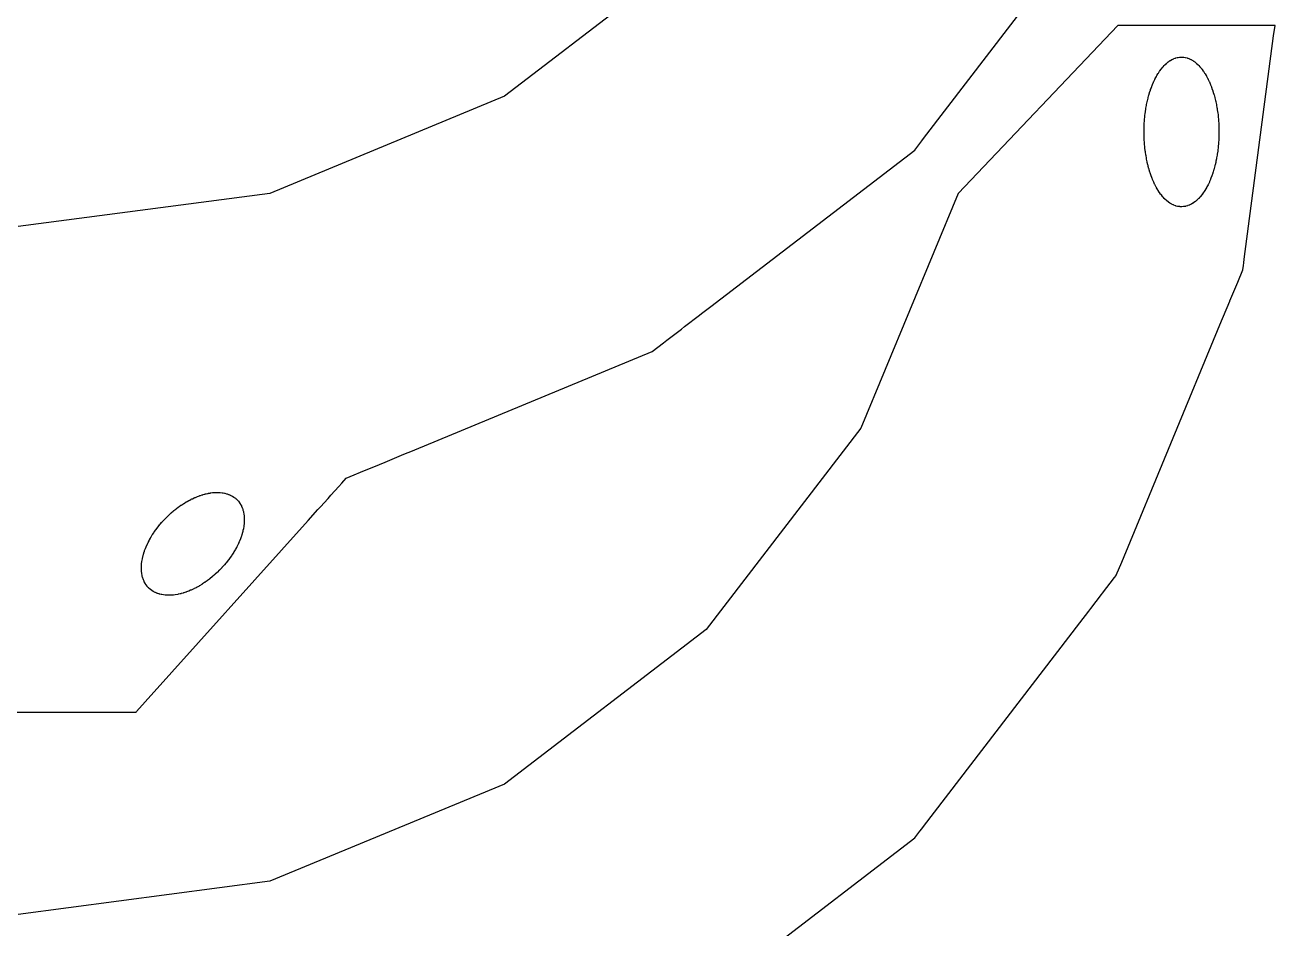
# Model space of a CAD drawing. Header units: metres. Extents: x 1 to 389, y 5 to 245.
# Drawn here: x 65.3 to 128.9, y 29 to 75 of the extents above; entities that cross this region are included whole.
import ezdxf

# ---------------------------------------------------------------- set-up
doc = ezdxf.new("R2010")
doc.units = ezdxf.units.M

msp = doc.modelspace()

# ---------------------------------------------------------------- linework, layer by layer
for p, q in [((111.054, 69.2157), (119.007, 79.58)), ((100.001, 79.2393), (89.7487, 71.3714)), ((120.937, 74.9653), (112.813, 66.4294)), ((128.937, 74.9653), (120.937, 74.9653)), ((127.372, 63.0889), (128.868, 74.4451)), ((128.868, 74.4451), (128.937, 74.9653)), ((123.499, 73.1173), (123.512, 73.1263)), ((123.512, 73.1263), (123.578, 73.1729)), ((123.578, 73.1729), (123.587, 73.1787)), ((123.587, 73.1787), (123.593, 73.1833)), ((123.593, 73.1833), (123.599, 73.1865)), ((123.599, 73.1865), (123.607, 73.1909)), ((123.607, 73.1909), (123.62, 73.199)), ((123.62, 73.199), (123.689, 73.2393)), ((123.689, 73.2393), (123.702, 73.2461)), ((123.702, 73.2461), (123.77, 73.2787)), ((123.77, 73.2787), (123.779, 73.2822)), ((123.779, 73.2822), (123.785, 73.2854)), ((123.785, 73.2854), (123.799, 73.2907)), ((123.799, 73.2907), (123.868, 73.3171)), ((123.868, 73.3171), (123.877, 73.3203)), ((123.877, 73.3203), (123.883, 73.3233)), ((123.883, 73.3233), (123.897, 73.3269)), ((123.897, 73.3269), (123.966, 73.344)), ((123.966, 73.344), (123.975, 73.3463)), ((123.975, 73.3463), (123.981, 73.3493)), ((123.981, 73.3493), (123.989, 73.3493)), ((123.989, 73.3493), (123.997, 73.3507)), ((123.997, 73.3507), (124.011, 73.3525)), ((124.011, 73.3525), (124.081, 73.3633)), ((124.081, 73.3633), (124.166, 73.3689)), ((124.166, 73.3689), (124.175, 73.3694)), ((124.175, 73.3694), (124.187, 73.3694)), ((124.187, 73.3694), (124.195, 73.3689)), ((124.195, 73.3689), (124.281, 73.3633)), ((124.281, 73.3633), (124.295, 73.3616)), ((124.295, 73.3616), (124.364, 73.3507)), ((124.364, 73.3507), (124.372, 73.3493)), ((124.372, 73.3493), (124.381, 73.3493)), ((124.381, 73.3493), (124.464, 73.3251)), ((124.464, 73.3251), (124.473, 73.3233)), ((124.473, 73.3233), (124.479, 73.3233)), ((124.479, 73.3233), (124.493, 73.318)), ((124.493, 73.318), (124.562, 73.2916)), ((124.562, 73.2916), (124.571, 73.2885)), ((124.571, 73.2885), (124.577, 73.2854)), ((124.577, 73.2854), (124.591, 73.2791)), ((124.591, 73.2791), (124.66, 73.2465)), ((124.66, 73.2465), (124.668, 73.2425)), ((124.668, 73.2425), (124.673, 73.2393)), ((124.673, 73.2393), (124.687, 73.2313)), ((124.687, 73.2313), (124.755, 73.1909)), ((124.755, 73.1909), (124.763, 73.1865)), ((124.763, 73.1865), (124.769, 73.1833)), ((124.769, 73.1833), (124.775, 73.1787)), ((124.775, 73.1787), (124.783, 73.1729)), ((124.783, 73.1729), (124.796, 73.1639)), ((124.796, 73.1639), (124.863, 73.1173)), ((122.928, 72.4278), (122.983, 72.5193)), ((122.983, 72.5193), (122.987, 72.5271)), ((122.987, 72.5271), (122.994, 72.5374)), ((122.994, 72.5374), (123, 72.5464)), ((123, 72.5464), (123.005, 72.5544)), ((123.005, 72.5544), (123.061, 72.6413)), ((123.061, 72.6413), (123.067, 72.6491)), ((123.067, 72.6491), (123.074, 72.6585)), ((123.074, 72.6585), (123.085, 72.6747)), ((123.085, 72.6747), (123.143, 72.7553)), ((123.143, 72.7553), (123.155, 72.7701)), ((123.155, 72.7701), (123.215, 72.8431)), ((123.215, 72.8431), (123.223, 72.8516)), ((123.223, 72.8516), (123.229, 72.8593)), ((123.229, 72.8593), (123.241, 72.8723)), ((123.241, 72.8723), (123.303, 72.9391)), ((123.303, 72.9391), (123.311, 72.9471)), ((123.311, 72.9471), (123.329, 72.9659)), ((123.329, 72.9659), (123.393, 73.0264)), ((123.393, 73.0264), (123.4, 73.0331)), ((123.4, 73.0331), (123.405, 73.0394)), ((123.405, 73.0394), (123.413, 73.0456)), ((123.413, 73.0456), (123.421, 73.0523)), ((123.421, 73.0523), (123.434, 73.063)), ((123.434, 73.063), (123.499, 73.1173)), ((124.863, 73.1173), (124.876, 73.1066)), ((124.876, 73.1066), (124.949, 73.0456)), ((124.949, 73.0456), (124.957, 73.0394)), ((124.957, 73.0394), (124.969, 73.0273)), ((124.969, 73.0273), (125.033, 72.9667)), ((125.033, 72.9667), (125.04, 72.9596)), ((125.04, 72.9596), (125.045, 72.9534)), ((125.045, 72.9534), (125.051, 72.9471)), ((125.051, 72.9471), (125.058, 72.9391)), ((125.058, 72.9391), (125.12, 72.8723)), ((125.12, 72.8723), (125.133, 72.8593)), ((125.133, 72.8593), (125.195, 72.7849)), ((125.195, 72.7849), (125.207, 72.7701)), ((125.207, 72.7701), (125.214, 72.7616)), ((125.214, 72.7616), (125.219, 72.7553)), ((125.219, 72.7553), (125.223, 72.7476)), ((125.223, 72.7476), (125.23, 72.7382)), ((125.23, 72.7382), (125.289, 72.6575)), ((125.289, 72.6575), (125.301, 72.6413)), ((125.301, 72.6413), (125.358, 72.5544)), ((125.358, 72.5544), (125.369, 72.5374)), ((125.369, 72.5374), (125.376, 72.5271)), ((125.376, 72.5271), (125.379, 72.5193)), ((125.379, 72.5193), (125.433, 72.4278)), ((122.648, 71.8213), (122.693, 71.933)), ((122.693, 71.933), (122.698, 71.9465)), ((122.698, 71.9465), (122.701, 71.9574)), ((122.701, 71.9574), (122.71, 71.9789)), ((122.71, 71.9789), (122.756, 72.0859)), ((122.756, 72.0859), (122.762, 72.0985)), ((122.762, 72.0985), (122.765, 72.1093)), ((122.765, 72.1093), (122.775, 72.1295)), ((122.775, 72.1295), (122.823, 72.2319)), ((122.823, 72.2319), (122.828, 72.244)), ((122.828, 72.244), (122.833, 72.2533)), ((122.833, 72.2533), (122.843, 72.2731)), ((122.843, 72.2731), (122.902, 72.3816)), ((122.902, 72.3816), (122.907, 72.3893)), ((122.907, 72.3893), (122.911, 72.3987)), ((122.911, 72.3987), (122.928, 72.4278)), ((125.433, 72.4278), (125.444, 72.4094)), ((125.444, 72.4094), (125.45, 72.3987)), ((125.45, 72.3987), (125.455, 72.3893)), ((125.455, 72.3893), (125.508, 72.2931)), ((125.508, 72.2931), (125.518, 72.2739)), ((125.518, 72.2739), (125.524, 72.2627)), ((125.524, 72.2627), (125.533, 72.244)), ((125.533, 72.244), (125.539, 72.2319)), ((125.539, 72.2319), (125.587, 72.1295)), ((125.587, 72.1295), (125.597, 72.1093)), ((125.597, 72.1093), (125.642, 72.0007)), ((125.642, 72.0007), (125.651, 71.9792)), ((125.651, 71.9792), (125.656, 71.9667)), ((125.656, 71.9667), (125.661, 71.9574)), ((125.661, 71.9574), (125.704, 71.8441)), ((89.7487, 71.3714), (77.8107, 66.4274)), ((122.447, 71.1349), (122.481, 71.2769)), ((122.481, 71.2769), (122.483, 71.2894)), ((122.483, 71.2894), (122.489, 71.314)), ((122.489, 71.314), (122.524, 71.4381)), ((122.524, 71.4381), (122.528, 71.4529)), ((122.528, 71.4529), (122.531, 71.4653)), ((122.531, 71.4653), (122.538, 71.4891)), ((122.538, 71.4891), (122.575, 71.6086)), ((122.575, 71.6086), (122.58, 71.6225)), ((122.58, 71.6225), (122.583, 71.6333)), ((122.583, 71.6333), (122.601, 71.6892)), ((122.601, 71.6892), (122.609, 71.7125)), ((122.609, 71.7125), (122.631, 71.7746)), ((122.631, 71.7746), (122.636, 71.7885)), ((122.636, 71.7885), (122.639, 71.7993)), ((122.639, 71.7993), (122.648, 71.8213)), ((125.704, 71.8441), (125.713, 71.8217)), ((125.713, 71.8217), (125.718, 71.8087)), ((125.718, 71.8087), (125.723, 71.7993)), ((125.723, 71.7993), (125.726, 71.7885)), ((125.726, 71.7885), (125.73, 71.7746)), ((125.73, 71.7746), (125.771, 71.6567)), ((125.771, 71.6567), (125.779, 71.6333)), ((125.779, 71.6333), (125.816, 71.5123)), ((125.816, 71.5123), (125.823, 71.4886)), ((125.823, 71.4886), (125.828, 71.4747)), ((125.828, 71.4747), (125.831, 71.4653)), ((125.831, 71.4653), (125.834, 71.4529)), ((125.834, 71.4529), (125.838, 71.4381)), ((125.838, 71.4381), (125.872, 71.314)), ((125.872, 71.314), (125.879, 71.2894)), ((125.879, 71.2894), (125.91, 71.1606)), ((122.345, 70.5734), (122.369, 70.7374)), ((122.369, 70.7374), (122.373, 70.7638)), ((122.373, 70.7638), (122.398, 70.8972)), ((122.398, 70.8972), (122.401, 70.9129)), ((122.401, 70.9129), (122.403, 70.9254)), ((122.403, 70.9254), (122.408, 70.9513)), ((122.408, 70.9513), (122.436, 71.0817)), ((122.436, 71.0817), (122.439, 71.0969)), ((122.439, 71.0969), (122.441, 71.1093)), ((122.441, 71.1093), (122.442, 71.1134)), ((122.442, 71.1134), (122.447, 71.1349)), ((125.91, 71.1606), (125.916, 71.135)), ((125.916, 71.135), (125.919, 71.1202)), ((125.919, 71.1202), (125.921, 71.1093)), ((125.921, 71.1093), (125.924, 71.0969)), ((125.924, 71.0969), (125.927, 71.0817)), ((125.927, 71.0817), (125.953, 70.9513)), ((125.953, 70.9513), (125.959, 70.9254)), ((125.959, 70.9254), (125.982, 70.7919)), ((125.982, 70.7919), (125.987, 70.765)), ((125.987, 70.765), (125.99, 70.7498)), ((125.99, 70.7498), (125.993, 70.7374)), ((125.993, 70.7374), (125.994, 70.7249)), ((125.994, 70.7249), (125.997, 70.7093)), ((125.997, 70.7093), (126, 70.6937)), ((126, 70.6937), (126.017, 70.5727)), ((122.281, 69.8161), (122.287, 69.9574)), ((122.287, 69.9574), (122.289, 69.9856)), ((122.289, 69.9856), (122.296, 70.1253)), ((122.296, 70.1261), (122.297, 70.1414)), ((122.296, 70.1253), (122.296, 70.1261)), ((122.297, 70.1414), (122.299, 70.1553)), ((122.299, 70.1553), (122.301, 70.1831)), ((122.301, 70.1831), (122.315, 70.3228)), ((122.315, 70.3228), (122.317, 70.3389)), ((122.317, 70.3389), (122.319, 70.3513)), ((122.319, 70.3513), (122.322, 70.3787)), ((122.322, 70.3787), (122.337, 70.5168)), ((122.337, 70.5168), (122.339, 70.5329)), ((122.339, 70.5329), (122.342, 70.5578)), ((122.342, 70.5578), (122.345, 70.5734)), ((126.017, 70.5727), (126.021, 70.5453)), ((126.021, 70.5453), (126.038, 70.4072)), ((126.038, 70.4072), (126.041, 70.3799)), ((126.041, 70.3799), (126.043, 70.3638)), ((126.043, 70.3638), (126.043, 70.3513)), ((126.043, 70.3513), (126.044, 70.3389)), ((126.044, 70.3389), (126.046, 70.3233)), ((126.046, 70.3233), (126.046, 70.3228)), ((126.046, 70.3228), (126.06, 70.1831)), ((126.06, 70.1831), (126.063, 70.1553)), ((126.063, 70.1553), (126.065, 70.1276)), ((126.065, 70.1276), (126.074, 69.9863)), ((126.074, 69.9863), (126.075, 69.9698)), ((126.075, 69.9698), (126.077, 69.9574)), ((126.077, 69.9574), (126.081, 69.8161)), ((122.277, 69.5876), (122.278, 69.7304)), ((122.277, 69.5303), (122.277, 69.5876)), ((122.278, 69.3891), (122.277, 69.5303)), ((122.278, 69.7304), (122.279, 69.7469)), ((122.279, 69.3613), (122.278, 69.3891)), ((122.279, 69.7879), (122.28, 69.8108)), ((122.279, 69.7718), (122.279, 69.7879)), ((122.279, 69.7469), (122.279, 69.7718)), ((122.279, 69.3474), (122.279, 69.3613)), ((122.279, 69.3362), (122.279, 69.3474)), ((122.279, 69.3304), (122.279, 69.3362)), ((122.285, 69.1891), (122.279, 69.3304)), ((122.28, 69.8108), (122.281, 69.8161)), ((126.083, 69.3613), (126.078, 69.2186)), ((126.081, 69.8161), (126.082, 69.7879)), ((126.082, 69.7879), (126.083, 69.7718)), ((126.083, 69.7718), (126.083, 69.7594)), ((126.083, 69.7594), (126.086, 69.6181)), ((126.086, 69.5303), (126.083, 69.3891)), ((126.083, 69.3891), (126.083, 69.3613)), ((126.086, 69.6181), (126.086, 69.5899)), ((126.086, 69.5899), (126.087, 69.5738)), ((126.087, 69.5469), (126.086, 69.5303)), ((126.087, 69.5738), (126.087, 69.5469)), ((110.607, 68.6333), (110.869, 68.9757)), ((110.869, 68.9757), (110.966, 69.1009)), ((110.966, 69.1009), (111.054, 69.2157)), ((122.287, 69.1613), (122.285, 69.1891)), ((122.295, 69.0201), (122.287, 69.1613)), ((122.296, 68.9923), (122.295, 69.0201)), ((122.297, 68.9758), (122.296, 68.9923)), ((122.3, 68.9509), (122.297, 68.9758)), ((122.302, 68.9348), (122.3, 68.9509)), ((122.316, 68.7951), (122.302, 68.9348)), ((122.319, 68.7673), (122.316, 68.7951)), ((122.339, 68.5858), (122.319, 68.7673)), ((126.043, 68.7673), (126.027, 68.6292)), ((126.044, 68.7798), (126.043, 68.7673)), ((126.046, 68.7959), (126.044, 68.7798)), ((126.049, 68.8237), (126.046, 68.7959)), ((126.063, 68.9633), (126.049, 68.8237)), ((126.064, 68.9758), (126.063, 68.9633)), ((126.065, 68.9923), (126.064, 68.9758)), ((126.067, 69.0201), (126.065, 68.9923)), ((126.077, 69.1613), (126.067, 69.0201)), ((126.078, 69.2186), (126.077, 69.1899)), ((126.077, 69.1899), (126.077, 69.1774)), ((126.077, 69.1774), (126.077, 69.1613)), ((100.245, 60.6813), (110.607, 68.6333)), ((122.342, 68.5609), (122.339, 68.5858)), ((122.345, 68.5453), (122.342, 68.5609)), ((122.369, 68.3813), (122.345, 68.5453)), ((122.372, 68.3705), (122.369, 68.3813)), ((122.373, 68.3669), (122.372, 68.3705)), ((122.375, 68.3553), (122.373, 68.3669)), ((122.398, 68.2202), (122.375, 68.3553)), ((122.403, 68.1933), (122.398, 68.2202)), ((122.404, 68.1825), (122.403, 68.1933)), ((122.407, 68.1673), (122.404, 68.1825)), ((122.435, 68.0353), (122.407, 68.1673)), ((125.932, 68.063), (125.924, 68.0218)), ((125.959, 68.1933), (125.932, 68.063)), ((125.962, 68.2058), (125.959, 68.1933)), ((125.965, 68.2215), (125.962, 68.2058)), ((125.969, 68.2479), (125.965, 68.2215)), ((125.993, 68.3813), (125.969, 68.2479)), ((125.994, 68.3938), (125.993, 68.3813)), ((125.997, 68.4099), (125.994, 68.3938)), ((125.999, 68.4247), (125.997, 68.4099)), ((126.021, 68.5733), (125.999, 68.4247)), ((126.022, 68.5858), (126.021, 68.5733)), ((126.024, 68.6015), (126.022, 68.5858)), ((126.026, 68.6203), (126.024, 68.6015)), ((126.027, 68.6292), (126.026, 68.6203)), ((122.439, 68.0192), (122.435, 68.0353)), ((122.441, 68.0094), (122.439, 68.0192)), ((122.472, 67.8805), (122.441, 68.0094)), ((122.478, 67.855), (122.472, 67.8805)), ((122.481, 67.8402), (122.478, 67.855)), ((122.483, 67.8293), (122.481, 67.8402)), ((122.49, 67.8042), (122.483, 67.8293)), ((122.524, 67.68), (122.49, 67.8042)), ((122.531, 67.6553), (122.524, 67.68)), ((122.534, 67.6429), (122.531, 67.6553)), ((122.538, 67.6286), (122.534, 67.6429)), ((122.576, 67.5076), (122.538, 67.6286)), ((122.583, 67.4834), (122.576, 67.5076)), ((122.623, 67.367), (122.583, 67.4834)), ((125.769, 67.4606), (125.723, 67.3214)), ((125.774, 67.474), (125.769, 67.4606)), ((125.779, 67.4834), (125.774, 67.474)), ((125.782, 67.4958), (125.779, 67.4834)), ((125.786, 67.5101), (125.782, 67.4958)), ((125.794, 67.5343), (125.786, 67.5101)), ((125.831, 67.6553), (125.794, 67.5343)), ((125.834, 67.6662), (125.831, 67.6553)), ((125.838, 67.6806), (125.834, 67.6662)), ((125.845, 67.7052), (125.838, 67.6806)), ((125.879, 67.8293), (125.845, 67.7052)), ((125.88, 67.8402), (125.879, 67.8293)), ((125.884, 67.855), (125.88, 67.8402)), ((125.89, 67.8805), (125.884, 67.855)), ((125.921, 68.0094), (125.89, 67.8805)), ((125.924, 68.0218), (125.921, 68.0094)), ((122.636, 67.3307), (122.623, 67.367)), ((122.639, 67.3214), (122.636, 67.3307)), ((122.643, 67.3105), (122.639, 67.3214)), ((122.649, 67.297), (122.643, 67.3105)), ((122.692, 67.1838), (122.649, 67.297)), ((122.701, 67.1613), (122.692, 67.1838)), ((122.705, 67.152), (122.701, 67.1613)), ((122.711, 67.1395), (122.705, 67.152)), ((122.756, 67.0309), (122.711, 67.1395)), ((122.765, 67.0094), (122.756, 67.0309)), ((122.813, 66.9069), (122.765, 67.0094)), ((122.823, 66.8868), (122.813, 66.9069)), ((122.828, 66.8747), (122.823, 66.8868)), ((122.837, 66.856), (122.828, 66.8747)), ((122.896, 66.7466), (122.837, 66.856)), ((125.476, 66.7676), (125.466, 66.7483)), ((125.529, 66.8654), (125.476, 66.7676)), ((125.533, 66.8747), (125.529, 66.8654)), ((125.539, 66.8868), (125.533, 66.8747)), ((125.549, 66.9069), (125.539, 66.8868)), ((125.597, 67.0094), (125.549, 66.9069)), ((125.606, 67.0309), (125.597, 67.0094)), ((125.651, 67.1395), (125.606, 67.0309)), ((125.656, 67.152), (125.651, 67.1395)), ((125.661, 67.1613), (125.656, 67.152)), ((125.664, 67.1722), (125.661, 67.1613)), ((125.669, 67.1852), (125.664, 67.1722)), ((125.678, 67.2081), (125.669, 67.1852)), ((125.723, 67.3214), (125.678, 67.2081)), ((77.8107, 66.4274), (64.9987, 64.7413)), ((112.813, 66.4294), (107.867, 54.4913)), ((122.907, 66.7274), (122.896, 66.7466)), ((122.911, 66.7196), (122.907, 66.7274)), ((122.972, 66.6157), (122.911, 66.7196)), ((122.983, 66.5974), (122.972, 66.6157)), ((122.987, 66.5896), (122.983, 66.5974)), ((122.994, 66.5797), (122.987, 66.5896)), ((123.05, 66.4944), (122.994, 66.5797)), ((123.061, 66.4774), (123.05, 66.4944)), ((123.12, 66.3967), (123.061, 66.4774)), ((123.131, 66.3805), (123.12, 66.3967)), ((123.143, 66.3654), (123.131, 66.3805)), ((123.156, 66.3486), (123.143, 66.3654)), ((123.217, 66.2741), (123.156, 66.3486)), ((123.229, 66.2594), (123.217, 66.2741)), ((123.241, 66.2459), (123.229, 66.2594)), ((123.303, 66.1776), (123.241, 66.2459)), ((123.311, 66.17), (123.303, 66.1776)), ((123.317, 66.1653), (123.311, 66.17)), ((123.321, 66.1591), (123.317, 66.1653)), ((123.329, 66.152), (123.321, 66.1591)), ((123.341, 66.1399), (123.329, 66.152)), ((123.405, 66.0793), (123.341, 66.1399)), ((125.045, 66.1653), (124.983, 66.1033)), ((125.051, 66.17), (125.045, 66.1653)), ((125.058, 66.1776), (125.051, 66.17)), ((125.12, 66.2459), (125.058, 66.1776)), ((125.133, 66.2594), (125.12, 66.2459)), ((125.145, 66.2741), (125.133, 66.2594)), ((125.207, 66.3486), (125.145, 66.2741)), ((125.214, 66.3576), (125.207, 66.3486)), ((125.219, 66.3654), (125.214, 66.3576)), ((125.23, 66.3805), (125.219, 66.3654)), ((125.283, 66.4519), (125.23, 66.3805)), ((125.293, 66.4662), (125.283, 66.4519)), ((125.295, 66.468), (125.293, 66.4662)), ((125.301, 66.4774), (125.295, 66.468)), ((125.305, 66.4851), (125.301, 66.4774)), ((125.312, 66.495), (125.305, 66.4851)), ((125.323, 66.512), (125.312, 66.495)), ((125.379, 66.5974), (125.323, 66.512)), ((125.39, 66.6157), (125.379, 66.5974)), ((125.444, 66.7088), (125.39, 66.6157)), ((125.45, 66.7196), (125.444, 66.7088)), ((125.455, 66.7274), (125.45, 66.7196)), ((125.459, 66.7367), (125.455, 66.7274)), ((125.466, 66.7483), (125.459, 66.7367)), ((123.413, 66.0747), (123.405, 66.0793)), ((123.421, 66.0684), (123.413, 66.0747)), ((123.434, 66.0577), (123.421, 66.0684)), ((123.499, 66.0033), (123.434, 66.0577)), ((123.505, 65.9987), (123.499, 66.0033)), ((123.513, 65.9929), (123.505, 65.9987)), ((123.526, 65.9835), (123.513, 65.9929)), ((123.593, 65.9353), (123.526, 65.9835)), ((123.599, 65.9323), (123.593, 65.9353)), ((123.607, 65.9278), (123.599, 65.9323)), ((123.62, 65.9197), (123.607, 65.9278)), ((123.689, 65.8793), (123.62, 65.9197)), ((123.702, 65.8726), (123.689, 65.8793)), ((123.77, 65.84), (123.702, 65.8726)), ((123.779, 65.836), (123.77, 65.84)), ((123.785, 65.8313), (123.779, 65.836)), ((123.791, 65.8298), (123.785, 65.8313)), ((123.799, 65.8271), (123.791, 65.8298)), ((123.883, 65.7973), (123.799, 65.8271)), ((123.889, 65.7943), (123.883, 65.7973)), ((123.897, 65.792), (123.889, 65.7943)), ((123.911, 65.7884), (123.897, 65.792)), ((123.981, 65.7713), (123.911, 65.7884)), ((123.989, 65.7698), (123.981, 65.7713)), ((124.011, 65.7662), (123.989, 65.7698)), ((124.081, 65.7554), (124.011, 65.7662)), ((124.087, 65.7554), (124.081, 65.7554)), ((124.095, 65.7549), (124.087, 65.7554)), ((124.109, 65.754), (124.095, 65.7549)), ((124.181, 65.7493), (124.109, 65.754)), ((124.187, 65.7493), (124.181, 65.7493)), ((124.195, 65.7498), (124.187, 65.7493)), ((124.281, 65.7554), (124.195, 65.7498)), ((124.287, 65.7554), (124.281, 65.7554)), ((124.295, 65.7567), (124.287, 65.7554)), ((124.309, 65.7589), (124.295, 65.7567)), ((124.381, 65.7713), (124.309, 65.7589)), ((124.387, 65.7713), (124.381, 65.7713)), ((124.395, 65.7731), (124.387, 65.7713)), ((124.479, 65.7973), (124.395, 65.7731)), ((124.485, 65.7989), (124.479, 65.7973)), ((124.493, 65.8016), (124.485, 65.7989)), ((124.507, 65.8065), (124.493, 65.8016)), ((124.577, 65.8313), (124.507, 65.8065)), ((124.583, 65.836), (124.577, 65.8313)), ((124.604, 65.8468), (124.583, 65.836)), ((124.673, 65.8793), (124.604, 65.8468)), ((124.687, 65.8874), (124.673, 65.8793)), ((124.763, 65.9323), (124.687, 65.8874)), ((124.769, 65.9353), (124.763, 65.9323)), ((124.775, 65.94), (124.769, 65.9353)), ((124.796, 65.9552), (124.775, 65.94)), ((124.863, 66.0033), (124.796, 65.9552)), ((124.87, 66.008), (124.863, 66.0033)), ((124.879, 66.0143), (124.87, 66.008)), ((124.892, 66.025), (124.879, 66.0143)), ((124.957, 66.0793), (124.892, 66.025)), ((124.963, 66.084), (124.957, 66.0793)), ((124.966, 66.0862), (124.963, 66.084)), ((124.97, 66.0912), (124.966, 66.0862)), ((124.983, 66.1033), (124.97, 66.0912)), ((127.347, 62.9014), (127.372, 63.0889)), ((127.041, 61.92), (127.301, 62.5473)), ((127.301, 62.5473), (127.33, 62.7687)), ((127.33, 62.7687), (127.347, 62.9014)), ((126.645, 60.9635), (126.989, 61.795)), ((126.989, 61.795), (127.041, 61.92)), ((99.8372, 60.3676), (100.245, 60.6813)), ((126.138, 59.7394), (126.634, 60.938)), ((126.634, 60.938), (126.645, 60.9635)), ((98.9026, 59.6502), (99.6631, 60.2339)), ((99.6631, 60.2339), (99.6846, 60.2505)), ((99.6846, 60.2505), (99.8372, 60.3676)), ((97.994, 58.953), (98.7408, 59.5265)), ((98.7408, 59.5265), (98.9026, 59.6502)), ((121.138, 47.6698), (126.138, 59.7394)), ((97.2487, 58.3813), (97.8273, 58.8254)), ((97.8273, 58.8254), (97.994, 58.953)), ((85.1826, 53.3845), (97.2487, 58.3813)), ((107.867, 54.4913), (100.001, 44.2393)), ((83.6683, 52.7573), (84.502, 53.1028)), ((84.502, 53.1028), (84.707, 53.1876)), ((84.707, 53.1876), (84.973, 53.2979)), ((84.973, 53.2979), (85.1826, 53.3845)), ((82.1014, 52.1087), (82.4129, 52.2373)), ((82.4129, 52.2373), (83.3755, 52.6364)), ((83.3755, 52.6364), (83.6683, 52.7573)), ((80.909, 51.0668), (81.3118, 51.515)), ((81.3118, 51.515), (81.4606, 51.6808)), ((81.4606, 51.6808), (81.6927, 51.9393)), ((81.6927, 51.9393), (82.1014, 52.1087)), ((73.8044, 50.8652), (73.8447, 50.8853)), ((73.8447, 50.8853), (73.864, 50.8943)), ((73.864, 50.8943), (73.9618, 50.9393)), ((73.9618, 50.9393), (73.9734, 50.9442)), ((73.9734, 50.9442), (73.9921, 50.9505)), ((73.9921, 50.9505), (74.0033, 50.9554)), ((74.0033, 50.9554), (74.0225, 50.9634)), ((74.0225, 50.9634), (74.1187, 51.0053)), ((74.1187, 51.0053), (74.2342, 51.0482)), ((74.2342, 51.0482), (74.2454, 51.0522)), ((74.2454, 51.0522), (74.2736, 51.0616)), ((74.2736, 51.0616), (74.3698, 51.0927)), ((74.3698, 51.0927), (74.381, 51.0963)), ((74.381, 51.0963), (74.3887, 51.0993)), ((74.3887, 51.0993), (74.408, 51.1047)), ((74.408, 51.1047), (74.5042, 51.1311)), ((74.5042, 51.1311), (74.515, 51.1338)), ((74.515, 51.1338), (74.5228, 51.1353)), ((74.5228, 51.1353), (74.532, 51.1385)), ((74.532, 51.1385), (74.5433, 51.1407)), ((74.5433, 51.1407), (74.5621, 51.1452)), ((74.5621, 51.1452), (74.6567, 51.1653)), ((74.6567, 51.1653), (74.6657, 51.1671)), ((74.6657, 51.1671), (74.6751, 51.1685)), ((74.6751, 51.1685), (74.7667, 51.184)), ((74.7667, 51.184), (74.7774, 51.1862)), ((74.7774, 51.1862), (74.7867, 51.1893)), ((74.7867, 51.1893), (74.8047, 51.1911)), ((74.8047, 51.1911), (74.8947, 51.202)), ((74.8947, 51.202), (74.905, 51.2034)), ((74.905, 51.2034), (74.9128, 51.2034)), ((74.9128, 51.2034), (74.9205, 51.2049)), ((74.9205, 51.2049), (74.9313, 51.2058)), ((74.9313, 51.2058), (75.0387, 51.2113)), ((75.0387, 51.2113), (75.0558, 51.2118)), ((75.0558, 51.2118), (75.1411, 51.2133)), ((75.1411, 51.2133), (75.1685, 51.2133)), ((75.1685, 51.2133), (75.1779, 51.2129)), ((75.1779, 51.2129), (75.1949, 51.212)), ((75.1949, 51.212), (75.2787, 51.2074)), ((75.2787, 51.2074), (75.3751, 51.1962)), ((75.3751, 51.1962), (75.385, 51.1953)), ((75.385, 51.1953), (75.3927, 51.1953)), ((75.3927, 51.1953), (75.3989, 51.1938)), ((75.3989, 51.1938), (75.4236, 51.1889)), ((75.4236, 51.1889), (75.5027, 51.1733)), ((75.5027, 51.1733), (75.5175, 51.1698)), ((75.5175, 51.1698), (75.601, 51.1489)), ((75.601, 51.1489), (75.6087, 51.1474)), ((75.6087, 51.1474), (75.6149, 51.1458)), ((75.6149, 51.1458), (75.623, 51.1431)), ((75.623, 51.1431), (75.6373, 51.1382)), ((75.6373, 51.1382), (75.7087, 51.1133)), ((75.7087, 51.1133), (75.7226, 51.1075)), ((75.7226, 51.1075), (75.7909, 51.078)), ((75.7909, 51.078), (75.7985, 51.0744)), ((75.7985, 51.0744), (75.8109, 51.0682)), ((75.8109, 51.0682), (75.8186, 51.0642)), ((75.8186, 51.0642), (75.8947, 51.0233)), ((75.8947, 51.0233), (75.9068, 51.0157)), ((75.9068, 51.0157), (75.9761, 50.9725)), ((75.9761, 50.9725), (75.9807, 50.9693)), ((75.9807, 50.9693), (75.9919, 50.9604)), ((75.9919, 50.9604), (76.0494, 50.9169)), ((76.0494, 50.9169), (76.0607, 50.9093)), ((76.0607, 50.9093), (76.0688, 50.9017)), ((76.0688, 50.9017), (76.071, 50.8995)), ((76.071, 50.8995), (76.1223, 50.8514)), ((80.3873, 50.4856), (80.7661, 50.9078)), ((80.7661, 50.9078), (80.909, 51.0664)), ((80.909, 51.0664), (80.909, 51.0668)), ((72.8022, 50.1846), (72.8907, 50.2622)), ((72.8907, 50.2622), (72.901, 50.2711)), ((72.901, 50.2711), (72.9087, 50.2773)), ((72.9087, 50.2773), (72.9271, 50.2917)), ((72.9271, 50.2917), (73.0202, 50.3646)), ((73.0202, 50.3646), (73.031, 50.3731)), ((73.031, 50.3731), (73.0387, 50.3793)), ((73.0387, 50.3793), (73.0571, 50.3932)), ((73.0571, 50.3932), (73.1487, 50.4631)), ((73.1487, 50.4631), (73.1594, 50.4711)), ((73.1594, 50.4711), (73.1687, 50.4773)), ((73.1687, 50.4773), (73.1876, 50.4903)), ((73.1876, 50.4903), (73.2822, 50.5571)), ((73.2822, 50.5571), (73.2934, 50.5647)), ((73.2934, 50.5647), (73.3027, 50.5694)), ((73.3027, 50.5694), (73.3105, 50.5771)), ((73.3105, 50.5771), (73.3213, 50.5847)), ((73.3213, 50.5847), (73.4367, 50.6573)), ((73.4367, 50.6573), (73.4556, 50.669)), ((73.4556, 50.669), (73.5518, 50.728)), ((73.5518, 50.728), (73.5634, 50.7347)), ((73.5634, 50.7347), (73.5727, 50.7393)), ((73.5727, 50.7393), (73.592, 50.7501)), ((73.592, 50.7501), (73.6882, 50.8044)), ((73.6882, 50.8044), (73.6994, 50.8107)), ((73.6994, 50.8107), (73.7087, 50.8154)), ((73.7087, 50.8154), (73.7165, 50.82)), ((73.7165, 50.82), (73.7277, 50.8258)), ((73.7277, 50.8258), (73.7851, 50.8553)), ((73.7851, 50.8553), (73.8044, 50.8652)), ((76.1223, 50.8514), (76.1285, 50.846)), ((76.1285, 50.846), (76.1348, 50.8414)), ((76.1348, 50.8414), (76.1378, 50.8367)), ((76.1378, 50.8367), (76.1432, 50.8304)), ((76.1432, 50.8304), (76.1929, 50.7776)), ((76.1929, 50.7776), (76.2027, 50.7673)), ((76.2027, 50.7673), (76.2446, 50.7099)), ((76.2446, 50.7099), (76.2527, 50.6987)), ((76.2527, 50.6987), (76.2581, 50.692)), ((76.2581, 50.692), (76.2627, 50.6873)), ((76.2627, 50.6873), (76.3015, 50.6268)), ((76.3015, 50.6268), (76.3092, 50.6147)), ((76.3092, 50.6147), (76.3136, 50.6076)), ((76.3136, 50.6076), (76.3167, 50.6013)), ((76.3167, 50.6013), (76.3576, 50.5252)), ((76.3576, 50.5252), (76.3616, 50.5176)), ((76.3616, 50.5176), (76.3647, 50.5114)), ((76.3647, 50.5114), (76.4001, 50.4296)), ((76.4001, 50.4296), (76.4036, 50.4216)), ((76.4036, 50.4216), (76.4067, 50.4153)), ((76.4067, 50.4153), (76.4316, 50.344)), ((76.4316, 50.344), (76.4365, 50.3301)), ((76.4365, 50.3301), (76.4388, 50.3216)), ((76.4388, 50.3216), (76.4388, 50.3154)), ((76.4388, 50.3154), (76.4605, 50.2393)), ((76.4605, 50.2393), (76.4668, 50.2156)), ((79.7603, 49.7875), (80.2534, 50.3364)), ((80.2534, 50.3364), (80.3873, 50.4856)), ((71.4654, 40.5525), (79.7603, 49.7875)), ((72.222, 49.5933), (72.298, 49.6817)), ((72.298, 49.6817), (72.3058, 49.6895)), ((72.3058, 49.6895), (72.3147, 49.6993)), ((72.3147, 49.6993), (72.3225, 49.7071)), ((72.3225, 49.7071), (72.3315, 49.7174)), ((72.3315, 49.7174), (72.3476, 49.7349)), ((72.3476, 49.7349), (72.4267, 49.8233)), ((72.4267, 49.8233), (72.4429, 49.8404)), ((72.4429, 49.8404), (72.5236, 49.9242)), ((72.5236, 49.9242), (72.5599, 49.9605)), ((72.5599, 49.9605), (72.5769, 49.9771)), ((72.5769, 49.9771), (72.6608, 50.0593)), ((72.6608, 50.0593), (72.6782, 50.075)), ((72.6782, 50.075), (72.7667, 50.1542)), ((72.7667, 50.1542), (72.777, 50.1631)), ((72.777, 50.1631), (72.7847, 50.1693)), ((72.7847, 50.1693), (72.8022, 50.1846)), ((76.4668, 50.2156), (76.4668, 50.2094)), ((76.4668, 50.2094), (76.4887, 50.0993)), ((76.4967, 49.6194), (76.4859, 49.5293)), ((76.4887, 50.0993), (76.4965, 50.0171)), ((76.4965, 50.0171), (76.4983, 50.001)), ((76.4981, 49.6373), (76.4967, 49.6194)), ((76.5043, 49.7273), (76.4981, 49.6373)), ((76.4983, 50.001), (76.4992, 49.9916)), ((76.4992, 49.9916), (76.5007, 49.9854)), ((76.5007, 49.9854), (76.5054, 49.9016)), ((76.5047, 49.7376), (76.5043, 49.7273)), ((76.5052, 49.7804), (76.5047, 49.763)), ((76.5047, 49.763), (76.5047, 49.7376)), ((76.5067, 49.8673), (76.5052, 49.7804)), ((76.5054, 49.9016), (76.5063, 49.8845)), ((76.5063, 49.8845), (76.5067, 49.8751)), ((76.5067, 49.8751), (76.5067, 49.8673)), ((71.7693, 48.9516), (71.8267, 49.0493)), ((71.8267, 49.0493), (71.8393, 49.0682)), ((71.8393, 49.0682), (71.9014, 49.1628)), ((71.9014, 49.1628), (71.9054, 49.1687)), ((71.9054, 49.1687), (71.9085, 49.174)), ((71.9085, 49.174), (71.9147, 49.1833)), ((71.9147, 49.1833), (71.9194, 49.1911)), ((71.9194, 49.1911), (71.927, 49.2019)), ((71.927, 49.2019), (71.94, 49.2207)), ((71.94, 49.2207), (72.0067, 49.3154)), ((72.0067, 49.3154), (72.0206, 49.3337)), ((72.0206, 49.3337), (72.0985, 49.4376)), ((72.0985, 49.4376), (72.1047, 49.4453)), ((72.1047, 49.4453), (72.1137, 49.457)), ((72.1137, 49.457), (72.1195, 49.4637)), ((72.1195, 49.4637), (72.1925, 49.5568)), ((72.1925, 49.5568), (72.2005, 49.5676)), ((72.2005, 49.5676), (72.2067, 49.5753)), ((72.2067, 49.5753), (72.222, 49.5933)), ((76.3546, 48.9806), (76.3487, 48.9613)), ((76.3856, 49.0768), (76.3546, 48.9806)), ((76.3892, 49.088), (76.3856, 49.0768)), ((76.3907, 49.0974), (76.3892, 49.088)), ((76.3954, 49.1051), (76.3907, 49.0974)), ((76.399, 49.1159), (76.3954, 49.1051)), ((76.4287, 49.2293), (76.399, 49.1159)), ((76.4303, 49.2387), (76.4287, 49.2293)), ((76.4325, 49.2499), (76.4303, 49.2387)), ((76.437, 49.2687), (76.4325, 49.2499)), ((76.4587, 49.3633), (76.437, 49.2687)), ((76.4619, 49.3817), (76.4587, 49.3633)), ((76.4774, 49.4733), (76.4619, 49.3817)), ((76.4796, 49.484), (76.4774, 49.4733)), ((76.4827, 49.4933), (76.4796, 49.484)), ((76.4841, 49.5114), (76.4827, 49.5011)), ((76.4827, 49.5011), (76.4827, 49.4933)), ((76.4859, 49.5293), (76.4841, 49.5114)), ((71.4359, 48.2499), (71.4787, 48.3653)), ((71.4787, 48.3653), (71.4834, 48.3747)), ((71.4834, 48.3747), (71.4883, 48.3859)), ((71.4883, 48.3859), (71.5367, 48.5013)), ((71.5367, 48.5013), (71.5907, 48.6204)), ((71.5907, 48.6204), (71.5929, 48.6249)), ((71.5929, 48.6249), (71.5987, 48.6393)), ((71.5987, 48.6393), (71.609, 48.6591)), ((71.609, 48.6591), (71.6587, 48.7568)), ((71.6587, 48.7568), (71.6641, 48.768)), ((71.6641, 48.768), (71.6687, 48.7773)), ((71.6687, 48.7773), (71.6795, 48.7966)), ((71.6795, 48.7966), (71.7338, 48.8928)), ((71.7338, 48.8928), (71.7401, 48.904)), ((71.7401, 48.904), (71.7448, 48.9133)), ((71.7448, 48.9133), (71.7509, 48.9211)), ((71.7509, 48.9211), (71.7581, 48.9323)), ((71.7581, 48.9323), (71.7693, 48.9516)), ((76.1087, 48.4153), (76.0544, 48.3176)), ((76.1134, 48.4231), (76.1087, 48.4153)), ((76.1192, 48.4343), (76.1134, 48.4231)), ((76.1268, 48.4491), (76.1192, 48.4343)), ((76.1765, 48.5469), (76.1268, 48.4491)), ((76.1787, 48.5513), (76.1765, 48.5469)), ((76.1877, 48.5706), (76.1787, 48.5513)), ((76.2312, 48.6684), (76.1877, 48.5706)), ((76.2361, 48.68), (76.2312, 48.6684)), ((76.2407, 48.6893), (76.2361, 48.68)), ((76.2439, 48.6987), (76.2407, 48.6893)), ((76.2483, 48.7099), (76.2439, 48.6987)), ((76.2568, 48.7291), (76.2483, 48.7099)), ((76.2987, 48.8253), (76.2568, 48.7291)), ((76.3036, 48.84), (76.2987, 48.8253)), ((76.3059, 48.8459), (76.3036, 48.84)), ((76.3487, 48.9613), (76.3059, 48.8459)), ((71.2952, 47.6896), (71.2967, 47.6973)), ((71.2967, 47.6973), (71.3187, 47.8293)), ((71.3187, 47.8293), (71.3232, 47.8482)), ((71.3232, 47.8482), (71.3449, 47.9428)), ((71.3449, 47.9428), (71.3472, 47.9536)), ((71.3472, 47.9536), (71.3487, 47.9613)), ((71.3487, 47.9613), (71.3537, 47.9802)), ((71.3537, 47.9802), (71.3801, 48.0748)), ((71.3801, 48.0748), (71.3836, 48.086)), ((71.3836, 48.086), (71.3867, 48.0954)), ((71.3867, 48.0954), (71.3883, 48.1031)), ((71.3883, 48.1031), (71.3919, 48.1143)), ((71.3919, 48.1143), (71.3977, 48.1331)), ((71.3977, 48.1331), (71.4287, 48.2293)), ((71.4287, 48.2293), (71.4318, 48.2387)), ((71.4318, 48.2387), (71.4359, 48.2499)), ((75.6875, 47.7639), (75.5998, 47.6538)), ((75.7009, 47.7822), (75.6875, 47.7639)), ((75.7707, 47.8754), (75.7009, 47.7822)), ((75.7757, 47.8825), (75.7707, 47.8754)), ((75.7837, 47.8942), (75.7757, 47.8825)), ((75.8505, 47.9888), (75.7837, 47.8942)), ((75.8581, 48), (75.8505, 47.9888)), ((75.8627, 48.0094), (75.8581, 48)), ((75.8689, 48.0171), (75.8627, 48.0094)), ((75.8761, 48.0283), (75.8689, 48.0171)), ((75.8887, 48.0471), (75.8761, 48.0283)), ((75.9507, 48.1433), (75.8887, 48.0471)), ((75.9569, 48.1527), (75.9507, 48.1433)), ((75.9637, 48.1639), (75.9569, 48.1527)), ((75.9753, 48.1831), (75.9637, 48.1639)), ((76.0374, 48.2871), (75.9753, 48.1831)), ((76.0544, 48.3176), (76.0374, 48.2871)), ((71.2707, 47.3253), (71.2712, 47.3424)), ((71.2707, 47.3176), (71.2707, 47.3253)), ((71.2716, 47.3077), (71.2707, 47.3176)), ((71.2712, 47.3424), (71.2728, 47.4293)), ((71.2763, 47.2224), (71.2716, 47.3077)), ((71.2728, 47.4473), (71.2741, 47.4648)), ((71.2728, 47.4293), (71.2728, 47.4473)), ((71.2741, 47.4648), (71.2787, 47.5533)), ((71.2767, 47.2054), (71.2763, 47.2224)), ((71.2783, 47.1991), (71.2767, 47.2054)), ((71.2792, 47.1902), (71.2783, 47.1991)), ((71.2787, 47.5533), (71.2792, 47.5636)), ((71.2792, 47.5636), (71.2807, 47.5714)), ((71.2885, 47.1095), (71.2792, 47.1902)), ((71.2807, 47.5714), (71.2816, 47.5767)), ((71.2816, 47.5767), (71.283, 47.5893)), ((71.283, 47.5893), (71.2938, 47.6793)), ((71.2907, 47.0934), (71.2885, 47.1095)), ((71.2907, 47.0856), (71.2907, 47.0934)), ((71.2921, 47.0762), (71.2907, 47.0856)), ((71.3076, 46.9986), (71.2921, 47.0762)), ((71.2938, 47.6793), (71.2952, 47.6896)), ((75.1167, 47.1333), (75.0283, 47.0542)), ((75.1245, 47.1396), (75.1167, 47.1333)), ((75.1344, 47.149), (75.1245, 47.1396)), ((75.2347, 47.2493), (75.1344, 47.149)), ((75.244, 47.2571), (75.2347, 47.2493)), ((75.2539, 47.2665), (75.244, 47.2571)), ((75.2701, 47.2836), (75.2539, 47.2665)), ((75.3507, 47.3673), (75.2701, 47.2836)), ((75.3585, 47.3767), (75.3507, 47.3673)), ((75.3679, 47.387), (75.3585, 47.3767)), ((75.3836, 47.4044), (75.3679, 47.387)), ((75.4627, 47.4913), (75.3836, 47.4044)), ((75.4705, 47.4991), (75.4627, 47.4913)), ((75.4947, 47.5269), (75.4705, 47.4991)), ((75.5707, 47.6153), (75.4947, 47.5269)), ((75.577, 47.6247), (75.5707, 47.6153)), ((75.5855, 47.6359), (75.577, 47.6247)), ((75.5993, 47.6525), (75.5855, 47.6359)), ((75.5998, 47.6538), (75.5993, 47.6525)), ((120.863, 47.0075), (121.138, 47.6698)), ((71.3107, 46.9834), (71.3076, 46.9986)), ((71.3132, 46.9711), (71.3107, 46.9834)), ((71.3145, 46.9666), (71.3132, 46.9711)), ((71.3347, 46.8921), (71.3145, 46.9666)), ((71.3387, 46.8773), (71.3347, 46.8921)), ((71.362, 46.806), (71.3387, 46.8773)), ((71.3692, 46.7831), (71.362, 46.806)), ((71.3707, 46.7753), (71.3692, 46.7831)), ((71.3738, 46.7707), (71.3707, 46.7753)), ((71.3774, 46.7631), (71.3738, 46.7707)), ((71.4069, 46.6932), (71.3774, 46.7631)), ((71.4128, 46.6794), (71.4069, 46.6932)), ((71.4158, 46.6731), (71.4128, 46.6794)), ((71.4199, 46.6655), (71.4158, 46.6731)), ((71.4607, 46.5893), (71.4199, 46.6655)), ((71.4638, 46.5831), (71.4607, 46.5893)), ((71.4683, 46.576), (71.4638, 46.5831)), ((71.5167, 46.5033), (71.4683, 46.576)), ((71.5586, 46.4475), (71.5167, 46.5033)), ((71.5672, 46.4363), (71.5586, 46.4475)), ((71.5721, 46.4296), (71.5672, 46.4363)), ((71.5767, 46.4233), (71.5721, 46.4296)), ((71.5798, 46.4187), (71.5767, 46.4233)), ((74.2067, 46.4513), (74.109, 46.3986)), ((74.2145, 46.4576), (74.2067, 46.4513)), ((74.2257, 46.4647), (74.2145, 46.4576)), ((74.3407, 46.5333), (74.2257, 46.4647)), ((74.3501, 46.5396), (74.3407, 46.5333)), ((74.3613, 46.5467), (74.3501, 46.5396)), ((74.3805, 46.5593), (74.3613, 46.5467)), ((74.4767, 46.6214), (74.3805, 46.5593)), ((74.4845, 46.626), (74.4767, 46.6214)), ((74.4953, 46.6336), (74.4845, 46.626)), ((74.5141, 46.6466), (74.4953, 46.6336)), ((74.6087, 46.7133), (74.5141, 46.6466)), ((74.6271, 46.7272), (74.6087, 46.7133)), ((74.731, 46.8051), (74.6271, 46.7272)), ((74.7387, 46.8113), (74.731, 46.8051)), ((74.748, 46.8176), (74.7387, 46.8113)), ((74.7588, 46.8261), (74.748, 46.8176)), ((74.7772, 46.8404), (74.7588, 46.8261)), ((74.8687, 46.9133), (74.7772, 46.8404)), ((74.8765, 46.9211), (74.8687, 46.9133)), ((74.9043, 46.9453), (74.8765, 46.9211)), ((74.9927, 47.0213), (74.9043, 46.9453)), ((75.0005, 47.0291), (74.9927, 47.0213)), ((75.0108, 47.0385), (75.0005, 47.0291)), ((75.0283, 47.0542), (75.0108, 47.0385)), ((120.162, 46.0855), (120.779, 46.8891)), ((120.779, 46.8891), (120.857, 46.9913)), ((120.857, 46.9913), (120.863, 47.0075)), ((71.5852, 46.4129), (71.5798, 46.4187)), ((71.6349, 46.3616), (71.5852, 46.4129)), ((71.6447, 46.3513), (71.6349, 46.3616)), ((71.6552, 46.3409), (71.6447, 46.3513)), ((71.6655, 46.3315), (71.6552, 46.3409)), ((71.7168, 46.2833), (71.6655, 46.3315)), ((71.7229, 46.2787), (71.7168, 46.2833)), ((71.7297, 46.2738), (71.7229, 46.2787)), ((71.7409, 46.2652), (71.7297, 46.2738)), ((71.7967, 46.2233), (71.7409, 46.2652)), ((71.8694, 46.1749), (71.7967, 46.2233)), ((71.8765, 46.1705), (71.8694, 46.1749)), ((71.8827, 46.1673), (71.8765, 46.1705)), ((71.8874, 46.1642), (71.8827, 46.1673)), ((71.895, 46.1602), (71.8874, 46.1642)), ((71.9076, 46.1535), (71.895, 46.1602)), ((71.9727, 46.1194), (71.9076, 46.1535)), ((71.9866, 46.1135), (71.9727, 46.1194)), ((72.0549, 46.0856), (71.9866, 46.1135)), ((72.0625, 46.082), (72.0549, 46.0856)), ((72.0687, 46.0773), (72.0625, 46.082)), ((72.0765, 46.0758), (72.0687, 46.0773)), ((72.0846, 46.0736), (72.0765, 46.0758)), ((72.0993, 46.0686), (72.0846, 46.0736)), ((72.1707, 46.0453), (72.0993, 46.0686)), ((72.1769, 46.0423), (72.1707, 46.0453)), ((72.2007, 46.036), (72.1769, 46.0423)), ((72.2767, 46.0173), (72.2007, 46.036)), ((72.2829, 46.0158), (72.2767, 46.0173)), ((72.2915, 46.014), (72.2829, 46.0158)), ((72.3076, 46.0113), (72.2915, 46.014)), ((72.3867, 45.9973), (72.3076, 46.0113)), ((72.4831, 45.9863), (72.3867, 45.9973)), ((72.4925, 45.9849), (72.4831, 45.9863)), ((72.4987, 45.9834), (72.4925, 45.9849)), ((72.5081, 45.9834), (72.4987, 45.9834)), ((72.5179, 45.9829), (72.5081, 45.9834)), ((72.5365, 45.9814), (72.5179, 45.9829)), ((72.5536, 45.9805), (72.5365, 45.9814)), ((72.6187, 45.9773), (72.5536, 45.9805)), ((72.6265, 45.9773), (72.6187, 45.9773)), ((72.6364, 45.9778), (72.6265, 45.9773)), ((72.6538, 45.9778), (72.6364, 45.9778)), ((72.7407, 45.9793), (72.6538, 45.9778)), ((72.7578, 45.9807), (72.7407, 45.9793)), ((72.8462, 45.9854), (72.7578, 45.9807)), ((72.857, 45.9858), (72.8462, 45.9854)), ((72.8725, 45.9889), (72.857, 45.9858)), ((72.8828, 45.9902), (72.8725, 45.9889)), ((72.9007, 45.9925), (72.8828, 45.9902)), ((72.9907, 46.0033), (72.9007, 45.9925)), ((73.1207, 46.0253), (72.9907, 46.0033)), ((73.14, 46.0298), (73.1207, 46.0253)), ((73.2347, 46.0516), (73.14, 46.0298)), ((73.2454, 46.0538), (73.2347, 46.0516)), ((73.2547, 46.0553), (73.2454, 46.0538)), ((73.2625, 46.0585), (73.2547, 46.0553)), ((73.2724, 46.0611), (73.2625, 46.0585)), ((73.2733, 46.0616), (73.2724, 46.0611)), ((73.2925, 46.067), (73.2733, 46.0616)), ((73.3887, 46.0934), (73.2925, 46.067)), ((73.3965, 46.0949), (73.3887, 46.0934)), ((73.4077, 46.0985), (73.3965, 46.0949)), ((73.4265, 46.1048), (73.4077, 46.0985)), ((73.5228, 46.1373), (73.4265, 46.1048)), ((73.532, 46.1405), (73.5228, 46.1373)), ((73.5433, 46.144), (73.532, 46.1405)), ((73.5625, 46.1512), (73.5433, 46.144)), ((73.6587, 46.1853), (73.5625, 46.1512)), ((73.6785, 46.1939), (73.6587, 46.1853)), ((73.7762, 46.2358), (73.6785, 46.1939)), ((73.787, 46.2402), (73.7762, 46.2358)), ((73.7947, 46.2433), (73.787, 46.2402)), ((73.804, 46.248), (73.7947, 46.2433)), ((73.835, 46.2623), (73.804, 46.248)), ((73.9327, 46.3073), (73.835, 46.2623)), ((73.9439, 46.3127), (73.9327, 46.3073)), ((73.952, 46.3172), (73.9439, 46.3127)), ((74.0498, 46.3653), (73.952, 46.3172)), ((74.0614, 46.3707), (74.0498, 46.3653)), ((74.0707, 46.3754), (74.0614, 46.3707)), ((74.0785, 46.3816), (74.0707, 46.3754)), ((74.109, 46.3986), (74.0785, 46.3816)), ((119.57, 45.3145), (120.114, 46.0232)), ((120.114, 46.0232), (120.162, 46.0855)), ((119.007, 44.58), (119.462, 45.173)), ((119.462, 45.173), (119.57, 45.3145)), ((111.054, 34.2157), (119.007, 44.58)), ((100.001, 44.2393), (89.7487, 36.3714)), ((70.9987, 40.0333), (71.0252, 40.0625)), ((71.0252, 40.0625), (71.4654, 40.5525)), ((58.9987, 40.0333), (70.9987, 40.0333)), ((89.7487, 36.3714), (77.8107, 31.4274)), ((110.607, 33.6333), (110.869, 33.9757)), ((110.869, 33.9757), (110.966, 34.1009)), ((110.966, 34.1009), (111.054, 34.2157)), ((100.245, 25.6813), (110.607, 33.6333)), ((77.8107, 31.4274), (64.9987, 29.7413))]:
    msp.add_line(p, q)

doc.saveas('drawing.dxf')
